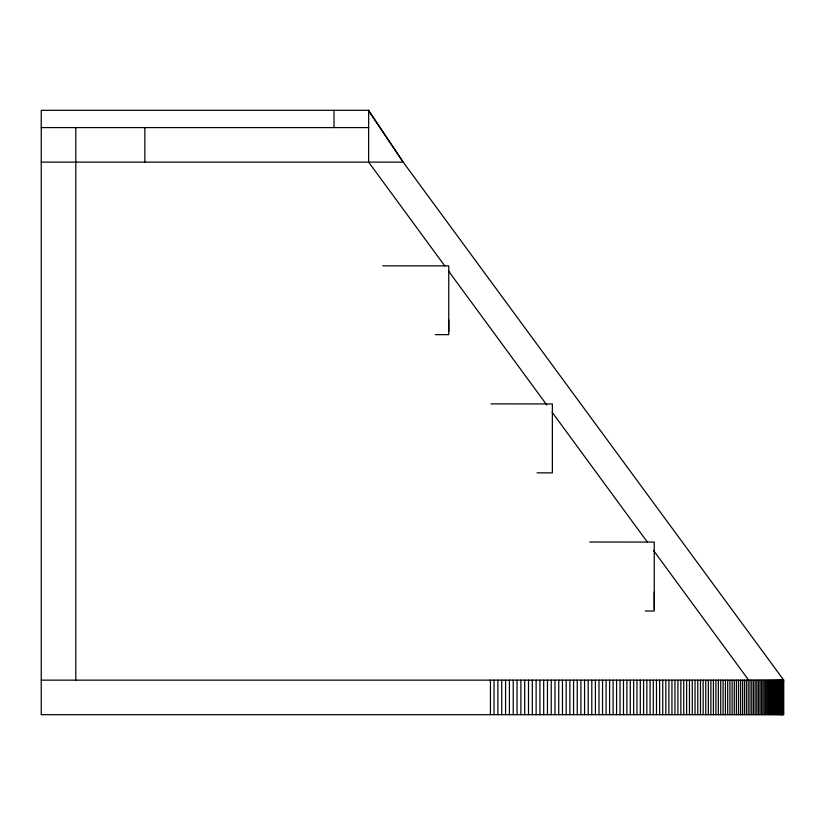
<?xml version="1.0" encoding="UTF-8"?>
<svg xmlns="http://www.w3.org/2000/svg" width="825" height="825" viewBox="0 0 825 825"><rect width="100%" height="100%" fill="white"/><g stroke="black" fill="none" stroke-linecap="round" stroke-linejoin="round"><path stroke-width="1.24" d="M654.246 592.082L654.246 605.426M448.759 320.079L448.759 331.567M654.204 606.396L654.246 609.335M41.25 162.123L403.177 162.123L368.641 110.323L41.25 110.323L41.25 714.677L783.75 714.677L783.75 680.14L403.177 162.123L368.259 110.323M41.25 127.586L368.641 127.586M382.81 265.825L448.759 265.856L448.759 334.661L435.26 334.672M589.72 542.035L654.246 542.066L654.246 611.016L645.274 611.016M41.25 680.14L783.75 680.14M490.999 403.879L552.368 403.941L552.368 472.859L537.003 472.849M444.799 265.939L368.641 162.123L368.641 110.323M448.604 271.126L546.841 405.044M552.173 412.314L647.377 542.077M653.462 550.378L748.657 680.14M783.111 680.14L783.111 714.677M782.842 680.14L782.842 714.677M782.523 680.14L782.523 714.677M782.141 680.14L782.141 714.677M781.718 680.14L781.718 714.677M781.244 680.14L781.244 714.677M780.708 680.14L780.708 714.677M780.141 680.14L780.141 714.677M779.512 680.14L779.512 714.677M778.831 680.14L778.831 714.677M778.109 680.14L778.109 714.677M777.336 680.14L777.336 714.677M776.511 680.14L776.511 714.677M775.644 680.14L775.644 714.677M774.716 680.14L774.716 714.677M773.747 680.14L773.747 714.677M772.726 680.14L772.726 714.677M771.664 680.14L771.664 714.677M770.55 680.14L770.55 714.677M769.385 680.14L769.385 714.677M768.168 680.14L768.168 714.677M766.91 680.14L766.91 714.677M765.61 680.14L765.61 714.677M764.249 680.14L764.249 714.677M762.857 680.14L762.857 714.677M761.403 680.14L761.403 714.677M759.908 680.14L759.908 714.677M758.371 680.14L758.371 714.677M756.783 680.14L756.783 714.677M755.153 680.14L755.153 714.677M753.483 680.14L753.483 714.677M751.761 680.14L751.761 714.677M749.987 680.14L749.987 714.677M748.182 680.14L748.182 714.677M746.326 680.14L746.326 714.677M744.418 680.14L744.418 714.677M742.479 680.14L742.479 714.677M740.489 680.14L740.489 714.677M738.468 680.14L738.468 714.677M736.395 680.14L736.395 714.677M734.281 680.14L734.281 714.677M732.126 680.14L732.126 714.677M729.929 680.14L729.929 714.677M727.691 680.14L727.691 714.677M725.412 680.14L725.412 714.677M723.092 680.14L723.092 714.677M720.73 680.14L720.73 714.677M718.327 680.14L718.327 714.677M715.894 680.14L715.894 714.677M713.419 680.14L713.419 714.677M710.903 680.14L710.903 714.677M708.355 680.14L708.355 714.677M705.767 680.14L705.767 714.677M703.137 680.14L703.137 714.677M700.477 680.14L700.477 714.677M697.775 680.14L697.775 714.677M695.042 680.14L695.042 714.677M692.268 680.14L692.268 714.677M689.463 680.14L689.463 714.677M686.627 680.14L686.627 714.677M683.75 680.14L683.75 714.677M680.852 680.14L680.852 714.677M677.913 680.14L677.913 714.677M674.943 680.14L674.943 714.677M671.942 680.14L671.942 714.677M668.9 680.14L668.9 714.677M665.837 680.14L665.837 714.677M662.743 680.14L662.743 714.677M659.618 680.14L659.618 714.677M656.473 680.14L656.473 714.677M653.287 680.14L653.287 714.677M650.079 680.14L650.079 714.677M646.841 680.14L646.841 714.677M643.583 680.14L643.583 714.677M640.293 680.14L640.293 714.677M636.972 680.14L636.972 714.677M633.641 680.14L633.641 714.677M630.269 680.14L630.269 714.677M626.887 680.14L626.887 714.677M623.473 680.14L623.473 714.677M620.039 680.14L620.039 714.677M616.574 680.14L616.574 714.677M613.099 680.14L613.099 714.677M609.603 680.14L609.603 714.677M606.076 680.14L606.076 714.677M602.539 680.14L602.539 714.677M598.981 680.14L598.981 714.677M595.403 680.14L595.403 714.677M591.803 680.14L591.803 714.677M588.194 680.14L588.194 714.677M584.564 680.14L584.564 714.677M580.913 680.14L580.913 714.677M577.252 680.14L577.252 714.677M573.571 680.14L573.571 714.677M569.879 680.14L569.879 714.677M566.177 680.14L566.177 714.677M562.464 680.14L562.464 714.677M558.731 680.14L558.731 714.677M554.988 680.14L554.988 714.677M551.234 680.14L551.234 714.677M547.47 680.14L547.47 714.677M543.696 680.14L543.696 714.677M539.911 680.14L539.911 714.677M536.126 680.14L536.126 714.677M532.321 680.14L532.321 714.677M528.516 680.14L528.516 714.677M524.71 680.14L524.71 714.677M520.884 680.14L520.884 714.677M517.058 680.14L517.058 714.677M513.232 680.14L513.232 714.677M509.407 680.14L509.407 714.677M505.57 680.14L505.57 714.677M501.724 680.14L501.724 714.677M497.887 680.14L497.887 714.677M494.041 680.14L494.041 714.677M490.432 680.14L490.432 714.677M334.001 110.323L334.001 127.586M144.86 127.586L144.86 162.123M75.787 127.586L75.787 680.14"/></g></svg>
